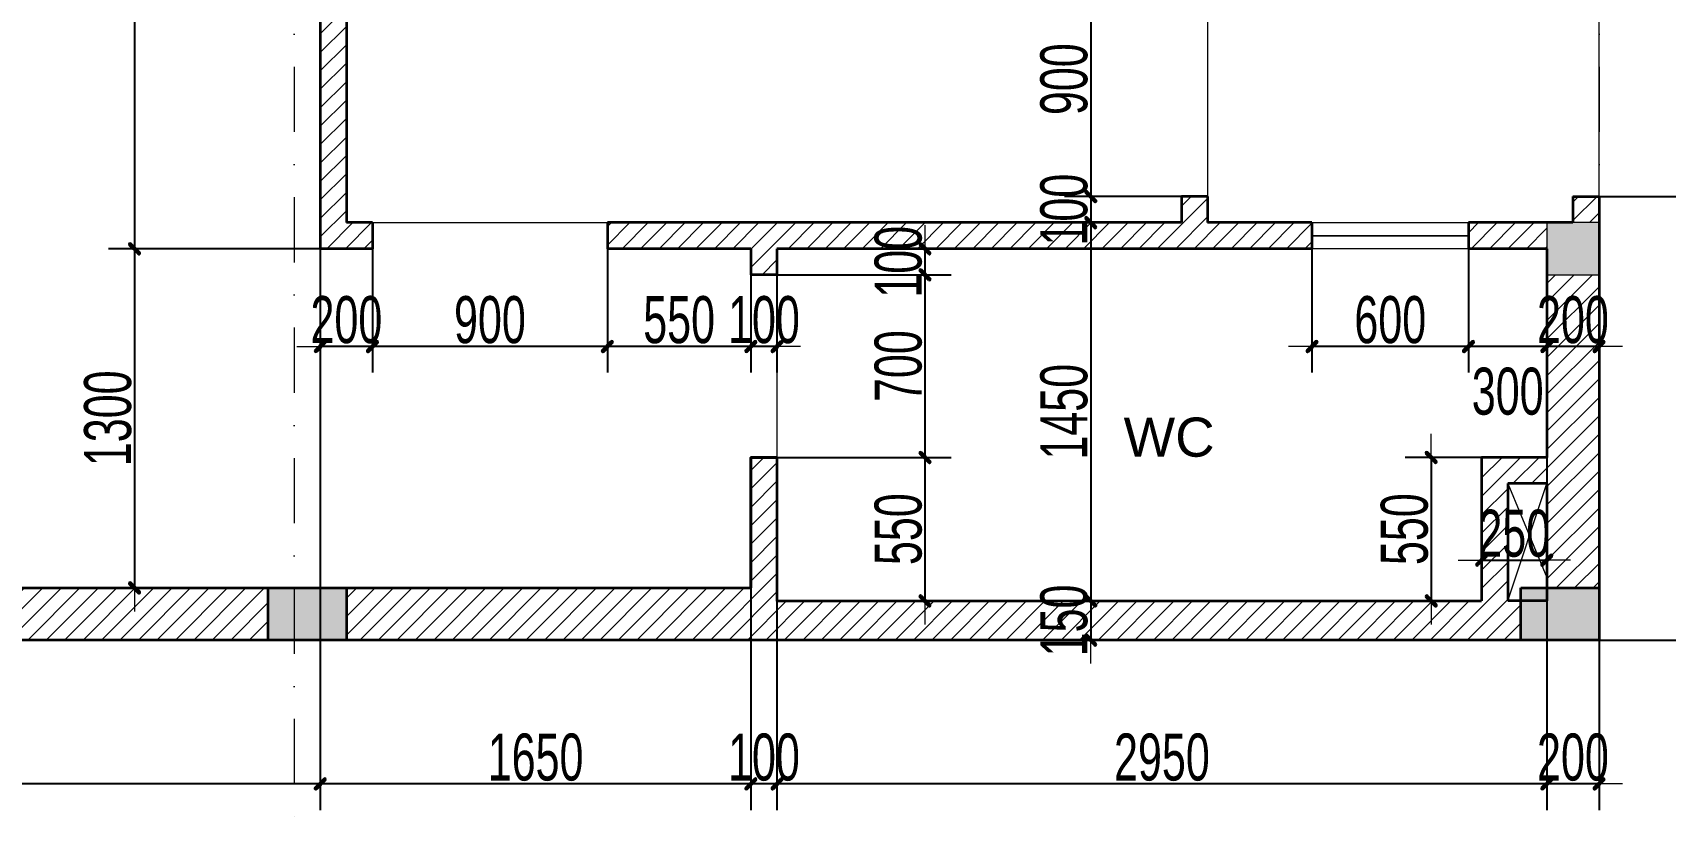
# Model space of a CAD drawing. Header units: inches. Extents: x 921646 to 2157952, y -92667 to 262089.
# Drawn here: x 1965476 to 1971732, y 117103 to 120169 of the extents above; entities that cross this region are included whole.
import ezdxf
from ezdxf.enums import TextEntityAlignment as Align

# ---------------------------------------------------------------- set-up
doc = ezdxf.new("R2010")
doc.units = ezdxf.units.IN
doc.header["$MEASUREMENT"] = 0
doc.linetypes.add('DASHDOT', pattern=[1, 0.5, -0.25, 0, -0.25])
doc.layers.get('0').update_dxf_attribs({"lineweight": 9})
doc.layers.get('DEFPOINTS').update_dxf_attribs({"lineweight": 9})
for name, color, linetype, lineweight in [('00 gach chiu lua', 30, 'Continuous', 13), ('01-WALL', 10, 'Continuous', 35), ('04-TRUC', 40, 'DASHDOT', 9), ('09-DIMOUT', 251, 'Continuous', 9), ('13-VATDUNG', 104, 'Continuous', 13)]:
    doc.layers.add(name, color=color, linetype=linetype, lineweight=lineweight)
doc.layers.add('02-TEXT', color=7, linetype='Continuous')
doc.styles.add('C', font='VHARIAL.TTF')
doc.styles.add('KICHTHUOC', font='VHELVCN.TTF', dxfattribs={"width": 0.8})
doc.dimstyles.new('Copy of 100', dxfattribs={"dimscale": 100, "dimtxt": 1.8, "dimasz": 0.003, "dimexe": 1, "dimexo": 0, "dimgap": 0.1, "dimtad": 1, "dimdec": 0, "dimdsep": 46, "dimtxsty": 'KICHTHUOC', "dimblk": '1A', "dimcen": 0.001, "dimdle": 1.5, "dimclrt": 3, "dimadec": 0, "dimazin": 0, "dimtfac": 1, "dimtdec": 0, "dimtix": 1, "dimtmove": 2, "dimatfit": 3, "dimldrblk": '1A', "dimfxl": 1, "dimtolj": 1, "dimtzin": 0, "dimarcsym": 0})

# ---------------------------------------------------------------- blocks, each defined once
blk = doc.blocks.new('DDDD')
at = {"layer": '09-DIMOUT'}
h = blk.add_hatch(color=256, dxfattribs=at)
h.dxf.hatch_style = 1
h.paths.add_polyline_path([(1648737.6, 63343.1), (1649037.6, 63343.1), (1649037.6, 63543.1), (1648737.6, 63543.1)])
at = {"layer": '01-WALL'}
blk.add_lwpolyline([(1648737.6, 63343.1), (1649037.6, 63343.1), (1649037.6, 63543.1), (1648737.6, 63543.1)], close=True, dxfattribs=at)
blk = doc.blocks.new('luoi')
at = {"layer": '04-TRUC', "ltscale": 500}
for p, q in [((1746621.8, 130292.8), (1746621.8, 123857)), ((1751621.8, 130292.8), (1751621.8, 124192.4)), ((1751621.8, 130292.8), (1751621.8, 124192.4)), ((1728830.4, 124594.3), (1752564.3, 124594.3))]:
    blk.add_line(p, q, dxfattribs=at)
at = {"layer": '09-DIMOUT', "xscale": -1, "rotation": 180}
for p in [(97784.2, 188137.4), (102584.2, 188137.4)]:
    blk.add_blockref('DDDD', p, dxfattribs=at)
blk = doc.blocks.new('tương t1')
at = {"layer": '09-DIMOUT'}
h = blk.add_hatch(dxfattribs=at)
h.set_pattern_fill('ANSI31', color=256, scale=400)
h.set_pattern_definition([(45, (-219856.57, -74351.743), (-35.355339, 35.355339), [])])
h.paths.add_polyline_path([(1733121.8, 124794.3), (1730221.8, 124794.3), (1730221.8, 124994.3), (1730121.8, 124994.3), (1730121.8, 124594.3), (1733121.8, 124594.3)])
h.paths.add_polyline_path([(1735121.8, 124794.3), (1733321.8, 124794.3), (1733321.8, 124594.3), (1735121.8, 124594.3)])
h.paths.add_polyline_path([(1735321.8, 125494.3), (1735121.8, 125494.3), (1735121.8, 124794.3), (1735321.8, 124794.3)])
h.paths.add_polyline_path([(1739321.8, 124794.3), (1735421.8, 124794.3), (1735421.8, 124594.3), (1739321.8, 124594.3)])
h.paths.add_polyline_path([(1742921.8, 124794.3), (1742921.8, 124894.3), (1742821.8, 124894.3), (1742821.8, 124794.3), (1742741.8, 124794.3), (1742741.8, 124894.3), (1742201.8, 124894.3), (1742201.8, 124794.3), (1742121.8, 124794.3), (1742121.8, 124894.3), (1742021.8, 124894.3), (1742021.8, 124794.3), (1739621.8, 124794.3), (1739621.8, 124594.3), (1742921.8, 124594.3)])
h.paths.add_polyline_path([(1746521.8, 124794.3), (1743221.8, 124794.3), (1743221.8, 124594.3), (1746521.8, 124594.3)])
h.paths.add_polyline_path([(1751321.8, 124744.3), (1751271.8, 124744.3), (1751271.8, 125194.3), (1751421.8, 125194.3), (1751421.8, 124794.3), (1751621.8, 124794.3), (1751621.8, 125607), (1751421.8, 125607), (1751421.8, 125294.3), (1751171.8, 125294.3), (1751171.8, 124744.3), (1748471.8, 124744.3), (1748471.8, 125294.3), (1748371.8, 125294.3), (1748371.8, 124794.3), (1746821.8, 124794.3), (1746821.8, 124594.3), (1751321.8, 124594.3)])
h.paths.add_polyline_path([(1751621.8, 125994.3), (1751421.8, 125994.3), (1751421.8, 125607), (1751621.8, 125607)])
h.paths.add_polyline_path([(1751421.8, 126194.3), (1751121.8, 126194.3), (1751121.8, 126094.3), (1751421.8, 126094.3)])
h.paths.add_polyline_path([(1751621.8, 126294.3), (1751521.8, 126294.3), (1751521.8, 126194.3), (1751621.8, 126194.3)])
h.paths.add_polyline_path([(1750521.8, 126194.3), (1750121.8, 126194.3), (1750121.8, 126294.3), (1750021.8, 126294.3), (1750021.8, 126194.3), (1747821.8, 126194.3), (1747821.8, 126094.3), (1748371.8, 126094.3), (1748371.8, 125994.3), (1748471.8, 125994.3), (1748471.8, 126094.3), (1750521.8, 126094.3)])
h.paths.add_polyline_path([(1746821.8, 129394.3), (1746721.8, 129394.3), (1746721.8, 126094.3), (1746921.8, 126094.3), (1746921.8, 126194.3), (1746821.8, 126194.3), (1746821.8, 126794.3), (1746821.8, 126894.3)])
h.paths.add_polyline_path([(1750121.8, 127494.3), (1750021.8, 127494.3), (1750021.8, 127194.3), (1750121.8, 127194.3)])
h.paths.add_polyline_path([(1750121.8, 129394.3), (1751321.8, 129394.3), (1751321.8, 129594.3), (1746821.8, 129594.3), (1746821.8, 129444.3), (1750021.8, 129444.3), (1750021.8, 128894.3), (1750121.8, 128894.3)])
h.paths.add_polyline_path([(1751621.8, 129394.3), (1751521.8, 129394.3), (1751521.8, 127194.3), (1751621.8, 127194.3)])
h.paths.add_polyline_path([(1746521.8, 129594.3), (1743221.8, 129594.3), (1743221.8, 129394.3), (1746521.8, 129394.3)])
h.paths.add_polyline_path([(1742921.8, 129594.3), (1739621.8, 129594.3), (1739621.8, 129394.3), (1742921.8, 129394.3)])
h.paths.add_polyline_path([(1739021.8, 129494.3), (1739321.8, 129494.3), (1739321.8, 129594.3), (1735421.8, 129594.3), (1735421.8, 129394.3), (1738921.8, 129394.3), (1738921.8, 129264.3), (1739521.8, 129264.3), (1739521.8, 129394.3), (1739321.8, 129394.3), (1739321.8, 129364.3), (1739021.8, 129364.3)])
h.paths.add_polyline_path([(1735121.8, 129594.3), (1733321.8, 129594.3), (1733321.8, 129394.3), (1735121.8, 129394.3)])
h.paths.add_polyline_path([(1735321.8, 129394.3), (1735121.8, 129394.3), (1735121.8, 128694.5), (1735321.8, 128694.3)])
h.paths.add_polyline_path([(1733121.8, 129594.3), (1730121.8, 129594.3), (1730121.8, 128213.9), (1730221.8, 128213.7), (1730221.8, 129394.3), (1733121.8, 129394.3)])
at = {"layer": '01-WALL'}
for p, q in [((1746821.8, 129444.3), (1746821.8, 126894.3)), ((1746721.8, 129394.3), (1746721.8, 126094.3)), ((1746821.8, 126894.3), (1746821.8, 126794.3)), ((1746821.8, 126894.3), (1746821.8, 126894.3)), ((1746821.8, 126794.3), (1746821.8, 126194.3)), ((1746821.8, 126794.3), (1746821.8, 126794.3)), ((1750021.8, 126294.3), (1750021.8, 126194.3)), ((1750121.8, 126294.3), (1750021.8, 126294.3)), ((1750121.8, 126294.3), (1750121.8, 126194.3)), ((1751521.8, 126294.3), (1751521.8, 126194.3)), ((1751521.8, 126294.3), (1751621.8, 126294.3)), ((1751621.8, 126294.3), (1751621.8, 124594.3)), ((1746921.8, 126194.3), (1746821.8, 126194.3)), ((1746921.8, 126194.3), (1746921.8, 126094.3)), ((1750021.8, 126194.3), (1747821.8, 126194.3)), ((1747821.8, 126194.3), (1747821.8, 126094.3)), ((1750521.8, 126194.3), (1750121.8, 126194.3)), ((1750521.8, 126194.3), (1750521.8, 126094.3)), ((1751521.8, 126194.3), (1751121.8, 126194.3)), ((1751121.8, 126194.3), (1751121.8, 126094.3)), ((1746921.8, 126094.3), (1746721.8, 126094.3)), ((1748371.8, 126094.3), (1747821.8, 126094.3)), ((1748371.8, 126094.3), (1748371.8, 125994.3)), ((1748471.8, 126094.3), (1748471.8, 125994.3)), ((1750521.8, 126094.3), (1748471.8, 126094.3)), ((1751421.8, 126094.3), (1751121.8, 126094.3)), ((1751421.8, 126094.3), (1751421.8, 125294.3)), ((1748471.8, 125994.3), (1748371.8, 125994.3)), ((1751421.8, 125294.3), (1751171.8, 125294.3)), ((1751171.8, 125294.3), (1751171.8, 124744.3)), ((1751421.8, 125194.3), (1751271.8, 125194.3)), ((1751271.8, 125194.3), (1751271.8, 124744.3)), ((1751421.8, 125194.3), (1751421.8, 124744.3)), ((1751421.8, 124744.3), (1751271.8, 124744.3)), ((1751621.8, 124594.3), (1730121.8, 124594.3))]:
    blk.add_line(p, q, dxfattribs=at)
blk.add_lwpolyline([(1742921.8, 124794.3), (1748371.8, 124794.3), (1748371.8, 125294.3), (1748471.8, 125294.3), (1748471.8, 124744.3), (1751171.8, 124744.3)], dxfattribs=at)
at = {"layer": '09-DIMOUT'}
for p, q in [((1751621.8, 126294.3), (1751621.8, 127194.3)), ((1751271.8, 125194.3), (1751421.8, 124834.2)), ((1751271.8, 124744.3), (1751421.8, 125194.3))]:
    blk.add_line(p, q, dxfattribs=at)
blk = doc.blocks.new('KTHUOC')
blk.add_hatch(color=256).paths.add_polyline_path([(-71, -42), (42, 71, -1), (71, 42), (-42, -71, -1)])
for p, q in [((-14, 14), (14, -14)), ((0, -200), (0, 200)), ((-300, 0), (300, 0))]:
    blk.add_line(p, q)
for points in [[(42, 71), (-71, -42)], [(-42, -71), (71, 42)]]:
    blk.add_lwpolyline(points)
for centre, start, end in [((57, 57), 315, 135), ((-57, -57), 135, 315)]:
    blk.add_arc(centre, 20, start, end)
blk = doc.blocks.new('1A')
at = {"layer": '00 gach chiu lua'}
blk.add_blockref('KTHUOC', (0, 0), dxfattribs=at)
blk = doc.blocks.new('*D218')
at = {"layer": '09-DIMOUT', "color": 0, "lineweight": -2, "transparency": 16777216}
for p, q in [((1971278.4, 119340.2), (1971278.4, 118865.3)), ((1971478.4, 119340.2), (1971478.4, 118865.3)), ((1971278.1, 118965.3), (1971277.8, 118965.3)), ((1971478.4, 118965.3), (1971278.4, 118965.3)), ((1971478.7, 118965.3), (1971479, 118965.3))]:
    blk.add_line(p, q, dxfattribs=at)
at = {"layer": 'DEFPOINTS', "color": 0, "transparency": 16777216}
for p in [(1971278.4, 119340.2), (1971478.4, 119340.2), (1971278.4, 118965.3)]:
    blk.add_point(p, dxfattribs=at)
at = {"layer": '09-DIMOUT', "color": 0, "lineweight": -2, "transparency": 16777216, "xscale": 0.3, "yscale": 0.3, "zscale": 0.3}
blk.add_blockref('1A', (1971278.4, 118965.3), dxfattribs=at)
at = {"layer": '09-DIMOUT', "color": 0, "lineweight": -2, "transparency": 16777216, "xscale": 0.3, "yscale": 0.3, "zscale": 0.3, "rotation": 180}
blk.add_blockref('1A', (1971478.4, 118965.3), dxfattribs=at)
at = {"layer": '09-DIMOUT', "color": 3, "transparency": 16777216, "insert": (1971378.4, 119067.2), "char_height": 180, "attachment_point": 5, "style": 'KICHTHUOC'}
blk.add_mtext('\\A1;200', dxfattribs=at)
blk = doc.blocks.new('*D219')
at = {"layer": '09-DIMOUT', "color": 0, "lineweight": -2, "transparency": 16777216}
for p, q in [((1970978.4, 119340.2), (1970978.4, 118865.3)), ((1971278.4, 119340.2), (1971278.4, 118865.3)), ((1971278.1, 118965.3), (1970978.7, 118965.3))]:
    blk.add_line(p, q, dxfattribs=at)
at = {"layer": 'DEFPOINTS', "color": 0, "transparency": 16777216}
for p in [(1970978.4, 119340.2), (1971278.4, 119340.2), (1970978.4, 118965.3)]:
    blk.add_point(p, dxfattribs=at)
at = {"layer": '09-DIMOUT', "color": 0, "lineweight": -2, "transparency": 16777216, "xscale": 0.3, "yscale": 0.3, "zscale": 0.3, "rotation": 180}
blk.add_blockref('1A', (1970978.4, 118965.3), dxfattribs=at)
at = {"layer": '09-DIMOUT', "color": 0, "lineweight": -2, "transparency": 16777216, "xscale": 0.3, "yscale": 0.3, "zscale": 0.3}
blk.add_blockref('1A', (1971278.4, 118965.3), dxfattribs=at)
at = {"layer": '09-DIMOUT', "color": 3, "transparency": 16777216, "insert": (1971128.4, 118793), "char_height": 180, "attachment_point": 5, "style": 'KICHTHUOC'}
blk.add_mtext('\\A1;300', dxfattribs=at)
blk = doc.blocks.new('*D220')
at = {"layer": '09-DIMOUT', "color": 0, "lineweight": -2, "transparency": 16777216}
for p, q in [((1970378.4, 119340.2), (1970378.4, 118865.3)), ((1970978.4, 119340.2), (1970978.4, 118865.3)), ((1970978.1, 118965.3), (1970378.7, 118965.3))]:
    blk.add_line(p, q, dxfattribs=at)
at = {"layer": 'DEFPOINTS', "color": 0, "transparency": 16777216}
for p in [(1970378.4, 119340.2), (1970978.4, 119340.2), (1970378.4, 118965.3)]:
    blk.add_point(p, dxfattribs=at)
at = {"layer": '09-DIMOUT', "color": 0, "lineweight": -2, "transparency": 16777216, "xscale": 0.3, "yscale": 0.3, "zscale": 0.3, "rotation": 180}
blk.add_blockref('1A', (1970378.4, 118965.3), dxfattribs=at)
at = {"layer": '09-DIMOUT', "color": 0, "lineweight": -2, "transparency": 16777216, "xscale": 0.3, "yscale": 0.3, "zscale": 0.3}
blk.add_blockref('1A', (1970978.4, 118965.3), dxfattribs=at)
at = {"layer": '09-DIMOUT', "color": 3, "transparency": 16777216, "insert": (1970678.4, 119067.2), "char_height": 180, "attachment_point": 5, "style": 'KICHTHUOC'}
blk.add_mtext('\\A1;600', dxfattribs=at)
blk = doc.blocks.new('*D221')
at = {"layer": '09-DIMOUT', "color": 0, "lineweight": -2, "transparency": 16777216}
for p, q in [((1968228.4, 119240.2), (1968228.4, 118865.3)), ((1968328.4, 119240.2), (1968328.4, 118865.3)), ((1968228.1, 118965.3), (1968227.8, 118965.3)), ((1968328.4, 118965.3), (1968228.4, 118965.3)), ((1968328.7, 118965.3), (1968329, 118965.3))]:
    blk.add_line(p, q, dxfattribs=at)
at = {"layer": 'DEFPOINTS', "color": 0, "transparency": 16777216}
for p in [(1968228.4, 119240.2), (1968328.4, 119240.2), (1968228.4, 118965.3)]:
    blk.add_point(p, dxfattribs=at)
at = {"layer": '09-DIMOUT', "color": 0, "lineweight": -2, "transparency": 16777216, "xscale": 0.3, "yscale": 0.3, "zscale": 0.3}
blk.add_blockref('1A', (1968228.4, 118965.3), dxfattribs=at)
at = {"layer": '09-DIMOUT', "color": 0, "lineweight": -2, "transparency": 16777216, "xscale": 0.3, "yscale": 0.3, "zscale": 0.3, "rotation": 180}
blk.add_blockref('1A', (1968328.4, 118965.3), dxfattribs=at)
at = {"layer": '09-DIMOUT', "color": 3, "transparency": 16777216, "insert": (1968278.4, 119067.2), "char_height": 180, "attachment_point": 5, "style": 'KICHTHUOC'}
blk.add_mtext('\\A1;100', dxfattribs=at)
blk = doc.blocks.new('*D222')
at = {"layer": '09-DIMOUT', "color": 0, "lineweight": -2, "transparency": 16777216}
for p, q in [((1967678.4, 119340.2), (1967678.4, 118865.3)), ((1968228.4, 119240.2), (1968228.4, 118865.3)), ((1968228.1, 118965.3), (1967678.7, 118965.3))]:
    blk.add_line(p, q, dxfattribs=at)
at = {"layer": 'DEFPOINTS', "color": 0, "transparency": 16777216}
for p in [(1967678.4, 119340.2), (1968228.4, 119240.2), (1967678.4, 118965.3)]:
    blk.add_point(p, dxfattribs=at)
at = {"layer": '09-DIMOUT', "color": 0, "lineweight": -2, "transparency": 16777216, "xscale": 0.3, "yscale": 0.3, "zscale": 0.3, "rotation": 180}
blk.add_blockref('1A', (1967678.4, 118965.3), dxfattribs=at)
at = {"layer": '09-DIMOUT', "color": 0, "lineweight": -2, "transparency": 16777216, "xscale": 0.3, "yscale": 0.3, "zscale": 0.3}
blk.add_blockref('1A', (1968228.4, 118965.3), dxfattribs=at)
at = {"layer": '09-DIMOUT', "color": 3, "transparency": 16777216, "insert": (1967953.4, 119067.2), "char_height": 180, "attachment_point": 5, "style": 'KICHTHUOC'}
blk.add_mtext('\\A1;550', dxfattribs=at)
blk = doc.blocks.new('*D223')
at = {"layer": '09-DIMOUT', "color": 0, "lineweight": -2, "transparency": 16777216}
for p, q in [((1966778.4, 119340.2), (1966778.4, 118865.3)), ((1967678.4, 119340.2), (1967678.4, 118865.3)), ((1967678.1, 118965.3), (1966778.7, 118965.3))]:
    blk.add_line(p, q, dxfattribs=at)
at = {"layer": 'DEFPOINTS', "color": 0, "transparency": 16777216}
for p in [(1966778.4, 119340.2), (1967678.4, 119340.2), (1966778.4, 118965.3)]:
    blk.add_point(p, dxfattribs=at)
at = {"layer": '09-DIMOUT', "color": 0, "lineweight": -2, "transparency": 16777216, "xscale": 0.3, "yscale": 0.3, "zscale": 0.3, "rotation": 180}
blk.add_blockref('1A', (1966778.4, 118965.3), dxfattribs=at)
at = {"layer": '09-DIMOUT', "color": 0, "lineweight": -2, "transparency": 16777216, "xscale": 0.3, "yscale": 0.3, "zscale": 0.3}
blk.add_blockref('1A', (1967678.4, 118965.3), dxfattribs=at)
at = {"layer": '09-DIMOUT', "color": 3, "transparency": 16777216, "insert": (1967228.4, 119067.2), "char_height": 180, "attachment_point": 5, "style": 'KICHTHUOC'}
blk.add_mtext('\\A1;900', dxfattribs=at)
blk = doc.blocks.new('*D224')
at = {"layer": '09-DIMOUT', "color": 0, "lineweight": -2, "transparency": 16777216}
for p, q in [((1966578.4, 119340.2), (1966578.4, 118865.3)), ((1966778.4, 119340.2), (1966778.4, 118865.3)), ((1966578.1, 118965.3), (1966577.8, 118965.3)), ((1966778.4, 118965.3), (1966578.4, 118965.3)), ((1966778.7, 118965.3), (1966779, 118965.3))]:
    blk.add_line(p, q, dxfattribs=at)
at = {"layer": 'DEFPOINTS', "color": 0, "transparency": 16777216}
for p in [(1966578.4, 119340.2), (1966778.4, 119340.2), (1966578.4, 118965.3)]:
    blk.add_point(p, dxfattribs=at)
at = {"layer": '09-DIMOUT', "color": 0, "lineweight": -2, "transparency": 16777216, "xscale": 0.3, "yscale": 0.3, "zscale": 0.3}
blk.add_blockref('1A', (1966578.4, 118965.3), dxfattribs=at)
at = {"layer": '09-DIMOUT', "color": 0, "lineweight": -2, "transparency": 16777216, "xscale": 0.3, "yscale": 0.3, "zscale": 0.3, "rotation": 180}
blk.add_blockref('1A', (1966778.4, 118965.3), dxfattribs=at)
at = {"layer": '09-DIMOUT', "color": 3, "transparency": 16777216, "insert": (1966678.4, 119067.2), "char_height": 180, "attachment_point": 5, "style": 'KICHTHUOC'}
blk.add_mtext('\\A1;200', dxfattribs=at)
blk = doc.blocks.new('*D228')
at = {"layer": '09-DIMOUT', "color": 0, "lineweight": -2, "transparency": 16777216}
for p, q in [((1969878.4, 120440.2), (1969430.6, 120440.2)), ((1969530.6, 120439.9), (1969530.6, 119540.5)), ((1969878.4, 119540.2), (1969430.6, 119540.2))]:
    blk.add_line(p, q, dxfattribs=at)
at = {"layer": 'DEFPOINTS', "color": 0, "transparency": 16777216}
for p in [(1969878.4, 120440.2), (1969530.6, 119540.2), (1969878.4, 119540.2)]:
    blk.add_point(p, dxfattribs=at)
at = {"layer": '09-DIMOUT', "color": 0, "lineweight": -2, "transparency": 16777216, "xscale": 0.3, "yscale": 0.3, "zscale": 0.3}
for p, rotation in [((1969530.6, 120440.2), 90), ((1969530.6, 119540.2), 270)]:
    blk.add_blockref('1A', p, dxfattribs=dict(at, rotation=rotation))
at = {"layer": '09-DIMOUT', "color": 3, "transparency": 16777216, "insert": (1969428.6, 119990.2), "char_height": 180, "attachment_point": 5, "rotation": 90, "style": 'KICHTHUOC'}
blk.add_mtext('\\A1;900', dxfattribs=at)
blk = doc.blocks.new('*D229')
at = {"layer": '09-DIMOUT', "color": 0, "lineweight": -2, "transparency": 16777216}
for p, q in [((1969878.4, 119540.2), (1969430.6, 119540.2)), ((1969530.6, 119540.5), (1969530.6, 119540.8)), ((1969530.6, 119540.2), (1969530.6, 119440.2)), ((1969878.4, 119440.2), (1969430.6, 119440.2)), ((1969530.6, 119439.9), (1969530.6, 119439.6))]:
    blk.add_line(p, q, dxfattribs=at)
at = {"layer": 'DEFPOINTS', "color": 0, "transparency": 16777216}
for p in [(1969878.4, 119540.2), (1969530.6, 119440.2), (1969878.4, 119440.2)]:
    blk.add_point(p, dxfattribs=at)
at = {"layer": '09-DIMOUT', "color": 0, "lineweight": -2, "transparency": 16777216, "xscale": 0.3, "yscale": 0.3, "zscale": 0.3}
for p, rotation in [((1969530.6, 119540.2), 270), ((1969530.6, 119440.2), 90)]:
    blk.add_blockref('1A', p, dxfattribs=dict(at, rotation=rotation))
at = {"layer": '09-DIMOUT', "color": 3, "transparency": 16777216, "insert": (1969428.6, 119490.2), "char_height": 180, "attachment_point": 5, "rotation": 90, "style": 'KICHTHUOC'}
blk.add_mtext('\\A1;100', dxfattribs=at)
blk = doc.blocks.new('*D230')
at = {"layer": '09-DIMOUT', "color": 0, "lineweight": -2, "transparency": 16777216}
for p, q in [((1969878.4, 119440.2), (1969430.6, 119440.2)), ((1969530.6, 119439.9), (1969530.6, 117990.5)), ((1969878.4, 117990.2), (1969430.6, 117990.2))]:
    blk.add_line(p, q, dxfattribs=at)
at = {"layer": 'DEFPOINTS', "color": 0, "transparency": 16777216}
for p in [(1969878.4, 119440.2), (1969530.6, 117990.2), (1969878.4, 117990.2)]:
    blk.add_point(p, dxfattribs=at)
at = {"layer": '09-DIMOUT', "color": 0, "lineweight": -2, "transparency": 16777216, "xscale": 0.3, "yscale": 0.3, "zscale": 0.3}
for p, rotation in [((1969530.6, 119440.2), 90), ((1969530.6, 117990.2), 270)]:
    blk.add_blockref('1A', p, dxfattribs=dict(at, rotation=rotation))
at = {"layer": '09-DIMOUT', "color": 3, "transparency": 16777216, "insert": (1969428.6, 118715.2), "char_height": 180, "attachment_point": 5, "rotation": 90, "style": 'KICHTHUOC'}
blk.add_mtext('\\A1;1450', dxfattribs=at)
blk = doc.blocks.new('*D231')
at = {"layer": '09-DIMOUT', "color": 0, "lineweight": -2, "transparency": 16777216}
for p, q in [((1969878.4, 117990.2), (1969430.6, 117990.2)), ((1969530.6, 117990.5), (1969530.6, 117990.8)), ((1969530.6, 117990.2), (1969530.6, 117840.2)), ((1969878.4, 117840.2), (1969430.6, 117840.2)), ((1969530.6, 117839.9), (1969530.6, 117839.6))]:
    blk.add_line(p, q, dxfattribs=at)
at = {"layer": 'DEFPOINTS', "color": 0, "transparency": 16777216}
for p in [(1969878.4, 117990.2), (1969530.6, 117840.2), (1969878.4, 117840.2)]:
    blk.add_point(p, dxfattribs=at)
at = {"layer": '09-DIMOUT', "color": 0, "lineweight": -2, "transparency": 16777216, "xscale": 0.3, "yscale": 0.3, "zscale": 0.3}
for p, rotation in [((1969530.6, 117990.2), 270), ((1969530.6, 117840.2), 90)]:
    blk.add_blockref('1A', p, dxfattribs=dict(at, rotation=rotation))
at = {"layer": '09-DIMOUT', "color": 3, "transparency": 16777216, "insert": (1969428.6, 117915.2), "char_height": 180, "attachment_point": 5, "rotation": 90, "style": 'KICHTHUOC'}
blk.add_mtext('\\A1;150', dxfattribs=at)
blk = doc.blocks.new('*D232')
at = {"layer": '09-DIMOUT', "color": 0, "lineweight": -2, "transparency": 16777216}
for p, q in [((1971028.4, 118540.2), (1970735.2, 118540.2)), ((1970835.2, 118539.9), (1970835.2, 117990.5)), ((1971028.4, 117990.2), (1970735.2, 117990.2))]:
    blk.add_line(p, q, dxfattribs=at)
at = {"layer": 'DEFPOINTS', "color": 0, "transparency": 16777216}
for p in [(1971028.4, 118540.2), (1970835.2, 117990.2), (1971028.4, 117990.2)]:
    blk.add_point(p, dxfattribs=at)
at = {"layer": '09-DIMOUT', "color": 0, "lineweight": -2, "transparency": 16777216, "xscale": 0.3, "yscale": 0.3, "zscale": 0.3}
for p, rotation in [((1970835.2, 118540.2), 90), ((1970835.2, 117990.2), 270)]:
    blk.add_blockref('1A', p, dxfattribs=dict(at, rotation=rotation))
at = {"layer": '09-DIMOUT', "color": 3, "transparency": 16777216, "insert": (1970733.3, 118265.2), "char_height": 180, "attachment_point": 5, "rotation": 90, "style": 'KICHTHUOC'}
blk.add_mtext('\\A1;550', dxfattribs=at)
blk = doc.blocks.new('*D233')
at = {"layer": '09-DIMOUT', "color": 0, "lineweight": -2, "transparency": 16777216}
for p, q in [((1971028.4, 118540.2), (1971028.4, 118046.6)), ((1971278.4, 118540.2), (1971278.4, 118046.6)), ((1971028.1, 118146.6), (1971027.8, 118146.6)), ((1971028.4, 118146.6), (1971278.4, 118146.6)), ((1971278.7, 118146.6), (1971279, 118146.6))]:
    blk.add_line(p, q, dxfattribs=at)
at = {"layer": 'DEFPOINTS', "color": 0, "transparency": 16777216}
for p in [(1971028.4, 118540.2), (1971278.4, 118540.2), (1971278.4, 118146.6)]:
    blk.add_point(p, dxfattribs=at)
at = {"layer": '09-DIMOUT', "color": 0, "lineweight": -2, "transparency": 16777216, "xscale": 0.3, "yscale": 0.3, "zscale": 0.3}
blk.add_blockref('1A', (1971028.4, 118146.6), dxfattribs=at)
at = {"layer": '09-DIMOUT', "color": 0, "lineweight": -2, "transparency": 16777216, "xscale": 0.3, "yscale": 0.3, "zscale": 0.3, "rotation": 180}
blk.add_blockref('1A', (1971278.4, 118146.6), dxfattribs=at)
at = {"layer": '09-DIMOUT', "color": 3, "transparency": 16777216, "insert": (1971153.4, 118248.5), "char_height": 180, "attachment_point": 5, "style": 'KICHTHUOC'}
blk.add_mtext('\\A1;250', dxfattribs=at)
blk = doc.blocks.new('*D239')
at = {"layer": '09-DIMOUT', "color": 0, "lineweight": -2, "transparency": 16777216}
for p, q in [((1966528.4, 122640.2), (1965766.5, 122640.2)), ((1965866.5, 122639.9), (1965866.5, 119340.5)), ((1966578.4, 119340.2), (1965766.5, 119340.2))]:
    blk.add_line(p, q, dxfattribs=at)
at = {"layer": 'DEFPOINTS', "color": 0, "transparency": 16777216}
for p in [(1966528.4, 122640.2), (1965866.5, 119340.2), (1966578.4, 119340.2)]:
    blk.add_point(p, dxfattribs=at)
at = {"layer": '09-DIMOUT', "color": 0, "lineweight": -2, "transparency": 16777216, "xscale": 0.3, "yscale": 0.3, "zscale": 0.3}
for p, rotation in [((1965866.5, 122640.2), 90), ((1965866.5, 119340.2), 270)]:
    blk.add_blockref('1A', p, dxfattribs=dict(at, rotation=rotation))
at = {"layer": '09-DIMOUT', "color": 3, "transparency": 16777216, "insert": (1965764.6, 120990.2), "char_height": 180, "attachment_point": 5, "rotation": 90, "style": 'KICHTHUOC'}
blk.add_mtext('\\A1;3300', dxfattribs=at)
blk = doc.blocks.new('*D240')
at = {"layer": '09-DIMOUT', "color": 0, "lineweight": -2, "transparency": 16777216}
for p, q in [((1966578.4, 119340.2), (1965766.5, 119340.2)), ((1965866.5, 119339.9), (1965866.5, 118040.5)), ((1966678.4, 118040.2), (1965766.5, 118040.2))]:
    blk.add_line(p, q, dxfattribs=at)
at = {"layer": 'DEFPOINTS', "color": 0, "transparency": 16777216}
for p in [(1966578.4, 119340.2), (1965866.5, 118040.2), (1966678.4, 118040.2)]:
    blk.add_point(p, dxfattribs=at)
at = {"layer": '09-DIMOUT', "color": 0, "lineweight": -2, "transparency": 16777216, "xscale": 0.3, "yscale": 0.3, "zscale": 0.3}
for p, rotation in [((1965866.5, 119340.2), 90), ((1965866.5, 118040.2), 270)]:
    blk.add_blockref('1A', p, dxfattribs=dict(at, rotation=rotation))
at = {"layer": '09-DIMOUT', "color": 3, "transparency": 16777216, "insert": (1965764.6, 118690.2), "char_height": 180, "attachment_point": 5, "rotation": 90, "style": 'KICHTHUOC'}
blk.add_mtext('\\A1;1300', dxfattribs=at)
blk = doc.blocks.new('*D241')
at = {"layer": '09-DIMOUT', "color": 0, "lineweight": -2, "transparency": 16777216}
for p, q in [((1968328.4, 119340.2), (1968995.5, 119340.2)), ((1968895.5, 119340.5), (1968895.5, 119340.8)), ((1968895.5, 119340.2), (1968895.5, 119240.2)), ((1968328.4, 119240.2), (1968995.5, 119240.2)), ((1968895.5, 119239.9), (1968895.5, 119239.6))]:
    blk.add_line(p, q, dxfattribs=at)
at = {"layer": 'DEFPOINTS', "color": 0, "transparency": 16777216}
for p in [(1968328.4, 119340.2), (1968328.4, 119240.2), (1968895.5, 119240.2)]:
    blk.add_point(p, dxfattribs=at)
at = {"layer": '09-DIMOUT', "color": 0, "lineweight": -2, "transparency": 16777216, "xscale": 0.3, "yscale": 0.3, "zscale": 0.3}
for p, rotation in [((1968895.5, 119340.2), 270), ((1968895.5, 119240.2), 90)]:
    blk.add_blockref('1A', p, dxfattribs=dict(at, rotation=rotation))
at = {"layer": '09-DIMOUT', "color": 3, "transparency": 16777216, "insert": (1968793.6, 119290.2), "char_height": 180, "attachment_point": 5, "rotation": 90, "style": 'KICHTHUOC'}
blk.add_mtext('\\A1;100', dxfattribs=at)
blk = doc.blocks.new('*D242')
at = {"layer": '09-DIMOUT', "color": 0, "lineweight": -2, "transparency": 16777216}
for p, q in [((1968328.4, 119240.2), (1968995.5, 119240.2)), ((1968895.5, 119239.9), (1968895.5, 118540.5)), ((1968314.1, 118540.2), (1968995.5, 118540.2))]:
    blk.add_line(p, q, dxfattribs=at)
at = {"layer": 'DEFPOINTS', "color": 0, "transparency": 16777216}
for p in [(1968328.4, 119240.2), (1968314.1, 118540.2), (1968895.5, 118540.2)]:
    blk.add_point(p, dxfattribs=at)
at = {"layer": '09-DIMOUT', "color": 0, "lineweight": -2, "transparency": 16777216, "xscale": 0.3, "yscale": 0.3, "zscale": 0.3}
for p, rotation in [((1968895.5, 119240.2), 90), ((1968895.5, 118540.2), 270)]:
    blk.add_blockref('1A', p, dxfattribs=dict(at, rotation=rotation))
at = {"layer": '09-DIMOUT', "color": 3, "transparency": 16777216, "insert": (1968793.6, 118890.2), "char_height": 180, "attachment_point": 5, "rotation": 90, "style": 'KICHTHUOC'}
blk.add_mtext('\\A1;700', dxfattribs=at)
blk = doc.blocks.new('*D243')
at = {"layer": '09-DIMOUT', "color": 0, "lineweight": -2, "transparency": 16777216}
for p, q in [((1968314.1, 118540.2), (1968995.5, 118540.2)), ((1968895.5, 118539.9), (1968895.5, 117990.5)), ((1968328.4, 117990.2), (1968995.5, 117990.2))]:
    blk.add_line(p, q, dxfattribs=at)
at = {"layer": 'DEFPOINTS', "color": 0, "transparency": 16777216}
for p in [(1968314.1, 118540.2), (1968328.4, 117990.2), (1968895.5, 117990.2)]:
    blk.add_point(p, dxfattribs=at)
at = {"layer": '09-DIMOUT', "color": 0, "lineweight": -2, "transparency": 16777216, "xscale": 0.3, "yscale": 0.3, "zscale": 0.3}
for p, rotation in [((1968895.5, 118540.2), 90), ((1968895.5, 117990.2), 270)]:
    blk.add_blockref('1A', p, dxfattribs=dict(at, rotation=rotation))
at = {"layer": '09-DIMOUT', "color": 3, "transparency": 16777216, "insert": (1968793.6, 118265.2), "char_height": 180, "attachment_point": 5, "rotation": 90, "style": 'KICHTHUOC'}
blk.add_mtext('\\A1;550', dxfattribs=at)
blk = doc.blocks.new('*D244')
at = {"layer": '09-DIMOUT', "color": 0, "lineweight": -2, "transparency": 16777216}
for p, q in [((1971278.4, 118040.2), (1971278.4, 117188.5)), ((1971478.4, 117840.2), (1971478.4, 117188.5)), ((1971278.1, 117288.5), (1971277.8, 117288.5)), ((1971478.4, 117288.5), (1971278.4, 117288.5)), ((1971478.7, 117288.5), (1971479, 117288.5))]:
    blk.add_line(p, q, dxfattribs=at)
at = {"layer": 'DEFPOINTS', "color": 0, "transparency": 16777216}
for p in [(1971278.4, 118040.2), (1971478.4, 117840.2), (1971278.4, 117288.5)]:
    blk.add_point(p, dxfattribs=at)
at = {"layer": '09-DIMOUT', "color": 0, "lineweight": -2, "transparency": 16777216, "xscale": 0.3, "yscale": 0.3, "zscale": 0.3}
blk.add_blockref('1A', (1971278.4, 117288.5), dxfattribs=at)
at = {"layer": '09-DIMOUT', "color": 0, "lineweight": -2, "transparency": 16777216, "xscale": 0.3, "yscale": 0.3, "zscale": 0.3, "rotation": 180}
blk.add_blockref('1A', (1971478.4, 117288.5), dxfattribs=at)
at = {"layer": '09-DIMOUT', "color": 3, "transparency": 16777216, "insert": (1971378.4, 117390.4), "char_height": 180, "attachment_point": 5, "style": 'KICHTHUOC'}
blk.add_mtext('\\A1;200', dxfattribs=at)
blk = doc.blocks.new('*D245')
at = {"layer": '09-DIMOUT', "color": 0, "lineweight": -2, "transparency": 16777216}
for p, q in [((1968328.4, 118040.2), (1968328.4, 117188.5)), ((1971278.4, 118040.2), (1971278.4, 117188.5)), ((1971278.1, 117288.5), (1968328.7, 117288.5))]:
    blk.add_line(p, q, dxfattribs=at)
at = {"layer": 'DEFPOINTS', "color": 0, "transparency": 16777216}
for p in [(1968328.4, 118040.2), (1971278.4, 118040.2), (1968328.4, 117288.5)]:
    blk.add_point(p, dxfattribs=at)
at = {"layer": '09-DIMOUT', "color": 0, "lineweight": -2, "transparency": 16777216, "xscale": 0.3, "yscale": 0.3, "zscale": 0.3, "rotation": 180}
blk.add_blockref('1A', (1968328.4, 117288.5), dxfattribs=at)
at = {"layer": '09-DIMOUT', "color": 0, "lineweight": -2, "transparency": 16777216, "xscale": 0.3, "yscale": 0.3, "zscale": 0.3}
blk.add_blockref('1A', (1971278.4, 117288.5), dxfattribs=at)
at = {"layer": '09-DIMOUT', "color": 3, "transparency": 16777216, "insert": (1969803.4, 117390.4), "char_height": 180, "attachment_point": 5, "style": 'KICHTHUOC'}
blk.add_mtext('\\A1;2950', dxfattribs=at)
blk = doc.blocks.new('*D246')
at = {"layer": '09-DIMOUT', "color": 0, "lineweight": -2, "transparency": 16777216}
for p, q in [((1968228.4, 118040.2), (1968228.4, 117188.5)), ((1968328.4, 118040.2), (1968328.4, 117188.5)), ((1968228.1, 117288.5), (1968227.8, 117288.5)), ((1968328.4, 117288.5), (1968228.4, 117288.5)), ((1968328.7, 117288.5), (1968329, 117288.5))]:
    blk.add_line(p, q, dxfattribs=at)
at = {"layer": 'DEFPOINTS', "color": 0, "transparency": 16777216}
for p in [(1968228.4, 118040.2), (1968328.4, 118040.2), (1968228.4, 117288.5)]:
    blk.add_point(p, dxfattribs=at)
at = {"layer": '09-DIMOUT', "color": 0, "lineweight": -2, "transparency": 16777216, "xscale": 0.3, "yscale": 0.3, "zscale": 0.3}
blk.add_blockref('1A', (1968228.4, 117288.5), dxfattribs=at)
at = {"layer": '09-DIMOUT', "color": 0, "lineweight": -2, "transparency": 16777216, "xscale": 0.3, "yscale": 0.3, "zscale": 0.3, "rotation": 180}
blk.add_blockref('1A', (1968328.4, 117288.5), dxfattribs=at)
at = {"layer": '09-DIMOUT', "color": 3, "transparency": 16777216, "insert": (1968278.4, 117390.4), "char_height": 180, "attachment_point": 5, "style": 'KICHTHUOC'}
blk.add_mtext('\\A1;100', dxfattribs=at)
blk = doc.blocks.new('*D247')
at = {"layer": '09-DIMOUT', "color": 0, "lineweight": -2, "transparency": 16777216}
for p, q in [((1966578.4, 119340.2), (1966578.4, 117188.5)), ((1968228.4, 118040.2), (1968228.4, 117188.5)), ((1968228.1, 117288.5), (1966578.7, 117288.5))]:
    blk.add_line(p, q, dxfattribs=at)
at = {"layer": 'DEFPOINTS', "color": 0, "transparency": 16777216}
for p in [(1966578.4, 119340.2), (1968228.4, 118040.2), (1966578.4, 117288.5)]:
    blk.add_point(p, dxfattribs=at)
at = {"layer": '09-DIMOUT', "color": 0, "lineweight": -2, "transparency": 16777216, "xscale": 0.3, "yscale": 0.3, "zscale": 0.3, "rotation": 180}
blk.add_blockref('1A', (1966578.4, 117288.5), dxfattribs=at)
at = {"layer": '09-DIMOUT', "color": 0, "lineweight": -2, "transparency": 16777216, "xscale": 0.3, "yscale": 0.3, "zscale": 0.3}
blk.add_blockref('1A', (1968228.4, 117288.5), dxfattribs=at)
at = {"layer": '09-DIMOUT', "color": 3, "transparency": 16777216, "insert": (1967403.4, 117390.4), "char_height": 180, "attachment_point": 5, "style": 'KICHTHUOC'}
blk.add_mtext('\\A1;1650', dxfattribs=at)
blk = doc.blocks.new('*D248')
at = {"layer": '09-DIMOUT', "color": 0, "lineweight": -2, "transparency": 16777216}
for p, q in [((1966578.4, 119340.2), (1966578.4, 117188.5)), ((1962778.4, 117940.2), (1962778.4, 117188.5)), ((1966578.1, 117288.5), (1962778.7, 117288.5))]:
    blk.add_line(p, q, dxfattribs=at)
at = {"layer": 'DEFPOINTS', "color": 0, "transparency": 16777216}
for p in [(1966578.4, 119340.2), (1962778.4, 117940.2), (1962778.4, 117288.5)]:
    blk.add_point(p, dxfattribs=at)
at = {"layer": '09-DIMOUT', "color": 0, "lineweight": -2, "transparency": 16777216, "xscale": 0.3, "yscale": 0.3, "zscale": 0.3, "rotation": 180}
blk.add_blockref('1A', (1962778.4, 117288.5), dxfattribs=at)
at = {"layer": '09-DIMOUT', "color": 0, "lineweight": -2, "transparency": 16777216, "xscale": 0.3, "yscale": 0.3, "zscale": 0.3}
blk.add_blockref('1A', (1966578.4, 117288.5), dxfattribs=at)
at = {"layer": '09-DIMOUT', "color": 3, "transparency": 16777216, "insert": (1964678.4, 117390.4), "char_height": 180, "attachment_point": 5, "style": 'KICHTHUOC'}
blk.add_mtext('\\A1;3800', dxfattribs=at)
blk = doc.blocks.new('*D490')
at = {"layer": '09-DIMOUT', "color": 0, "lineweight": -2, "transparency": 16777216}
for p, q in [((1971478.4, 120440.2), (1972621.3, 120440.2)), ((1972521.3, 120439.9), (1972521.3, 119540.5)), ((1971478.4, 119540.2), (1972621.3, 119540.2))]:
    blk.add_line(p, q, dxfattribs=at)
at = {"layer": 'DEFPOINTS', "color": 0, "transparency": 16777216}
for p in [(1971478.4, 120440.2), (1971478.4, 119540.2), (1972521.3, 119540.2)]:
    blk.add_point(p, dxfattribs=at)
at = {"layer": '09-DIMOUT', "color": 0, "lineweight": -2, "transparency": 16777216, "xscale": 0.3, "yscale": 0.3, "zscale": 0.3}
for p, rotation in [((1972521.3, 120440.2), 90), ((1972521.3, 119540.2), 270)]:
    blk.add_blockref('1A', p, dxfattribs=dict(at, rotation=rotation))
at = {"layer": '09-DIMOUT', "color": 3, "transparency": 16777216, "insert": (1972419.4, 119990.2), "char_height": 180, "attachment_point": 5, "rotation": 90, "style": 'KICHTHUOC'}
blk.add_mtext('\\A1;900', dxfattribs=at)
blk = doc.blocks.new('*D491')
at = {"layer": '09-DIMOUT', "color": 0, "lineweight": -2, "transparency": 16777216}
for p, q in [((1971478.4, 119540.2), (1972621.3, 119540.2)), ((1972521.3, 119539.9), (1972521.3, 117840.5)), ((1971478.4, 117840.2), (1972621.3, 117840.2))]:
    blk.add_line(p, q, dxfattribs=at)
at = {"layer": 'DEFPOINTS', "color": 0, "transparency": 16777216}
for p in [(1971478.4, 119540.2), (1971478.4, 117840.2), (1972521.3, 117840.2)]:
    blk.add_point(p, dxfattribs=at)
at = {"layer": '09-DIMOUT', "color": 0, "lineweight": -2, "transparency": 16777216, "xscale": 0.3, "yscale": 0.3, "zscale": 0.3}
for p, rotation in [((1972521.3, 119540.2), 90), ((1972521.3, 117840.2), 270)]:
    blk.add_blockref('1A', p, dxfattribs=dict(at, rotation=rotation))
at = {"layer": '09-DIMOUT', "color": 3, "transparency": 16777216, "insert": (1972419.4, 118690.2), "char_height": 180, "attachment_point": 5, "rotation": 90, "style": 'KICHTHUOC'}
blk.add_mtext('\\A1;1700', dxfattribs=at)

msp = doc.modelspace()

# ---------------------------------------------------------------- hatches: boundary and pattern name
at = {"layer": '09-DIMOUT'}
h = msp.add_hatch(color=256, dxfattribs=at)
h.dxf.hatch_style = 1
h.paths.add_polyline_path([(1971478.4, 119440.2), (1971278.4, 119440.2), (1971278.4, 119240.2), (1971478.4, 119240.2)])

# ---------------------------------------------------------------- linework, layer by layer
at = {"layer": '01-WALL'}
for p, q in [((1968328.4, 118540.2), (1968228.4, 118540.2)), ((1968228.4, 118540.2), (1968228.4, 118040.2)), ((1968328.4, 118540.2), (1968328.4, 118040.2))]:
    msp.add_line(p, q, dxfattribs=at)
at = {"layer": '09-DIMOUT'}
for p, q in [((1969978.4, 120440.2), (1969978.4, 119540.2)), ((1966778.4, 119440.2), (1967678.4, 119440.2)), ((1968328.4, 119240.2), (1968328.4, 118540.2))]:
    msp.add_line(p, q, dxfattribs=at)
msp.add_lwpolyline([(1971278.4, 119240.2), (1971478.4, 119240.2), (1971478.4, 119440.2), (1971278.4, 119440.2)], close=True, dxfattribs=at)
at = {"layer": '13-VATDUNG'}
for points in [[(1970378.4, 119440.2), (1970978.4, 119440.2), (1970978.4, 119340.2), (1970378.4, 119340.2)], [(1970378.4, 119390.2), (1970978.4, 119390.2), (1970978.4, 119390.2), (1970378.4, 119390.2)]]:
    msp.add_lwpolyline(points, close=True, dxfattribs=at)

# ---------------------------------------------------------------- block references
at = {"layer": '09-DIMOUT'}
for name in ['luoi', 'tương t1']:
    msp.add_blockref(name, (219856.6, -6754.1), dxfattribs=at)

# ---------------------------------------------------------------- texts
at = {"layer": '02-TEXT', "style": 'C'}
msp.add_text('WC', height=150, dxfattribs=at).set_placement((1969831, 118543), align=Align.CENTER)

# ---------------------------------------------------------------- dimensions: what is measured, and where the dimension line sits
at = {"layer": '09-DIMOUT'}
for base, p1, p2, picture, middle in [((1965866.5, 119340.2), (1966528.4, 122640.2), (1966578.4, 119340.2), '*D239', (1965764.6, 120990.2)), ((1969530.6, 119540.2), (1969878.4, 120440.2), (1969878.4, 119540.2), '*D228', (1969428.6, 119990.2)), ((1972521.3, 119540.2), (1971478.4, 120440.2), (1971478.4, 119540.2), '*D490', (1972419.4, 119990.2)), ((1969530.6, 119440.2), (1969878.4, 119540.2), (1969878.4, 119440.2), '*D229', (1969428.6, 119490.2)), ((1972521.3, 117840.2), (1971478.4, 119540.2), (1971478.4, 117840.2), '*D491', (1972419.4, 118690.2)), ((1969530.6, 117990.2), (1969878.4, 119440.2), (1969878.4, 117990.2), '*D230', (1969428.6, 118715.2)), ((1968895.5, 119240.2), (1968328.4, 119340.2), (1968328.4, 119240.2), '*D241', (1968793.6, 119290.2)), ((1965866.5, 118040.2), (1966578.4, 119340.2), (1966678.4, 118040.2), '*D240', (1965764.6, 118690.2)), ((1968895.5, 118540.2), (1968328.4, 119240.2), (1968314.1, 118540.2), '*D242', (1968793.6, 118890.2)), ((1968895.5, 117990.2), (1968314.1, 118540.2), (1968328.4, 117990.2), '*D243', (1968793.6, 118265.2)), ((1970835.2, 117990.2), (1971028.4, 118540.2), (1971028.4, 117990.2), '*D232', (1970733.3, 118265.2)), ((1969530.6, 117840.2), (1969878.4, 117990.2), (1969878.4, 117840.2), '*D231', (1969428.6, 117915.2))]:
    dim = msp.add_linear_dim(base=base, p1=p1, p2=p2, angle=90, dimstyle='Copy of 100', dxfattribs=at)
    dim.commit()
    dim.dimension.update_dxf_attribs({"geometry": picture, "text_midpoint": middle})
for base, p1, p2, picture, middle in [((1962778.4, 117288.5), (1966578.4, 119340.2), (1962778.4, 117940.2), '*D248', (1964678.4, 117390.4)), ((1966578.4, 118965.3), (1966778.4, 119340.2), (1966578.4, 119340.2), '*D224', (1966678.4, 119067.2)), ((1966578.4, 117288.5), (1968228.4, 118040.2), (1966578.4, 119340.2), '*D247', (1967403.4, 117390.4)), ((1966778.4, 118965.3), (1967678.4, 119340.2), (1966778.4, 119340.2), '*D223', (1967228.4, 119067.2)), ((1967678.4, 118965.3), (1968228.4, 119240.2), (1967678.4, 119340.2), '*D222', (1967953.4, 119067.2)), ((1970378.4, 118965.3), (1970978.4, 119340.2), (1970378.4, 119340.2), '*D220', (1970678.4, 119067.2)), ((1971278.4, 118965.3), (1971478.4, 119340.2), (1971278.4, 119340.2), '*D218', (1971378.4, 119067.2)), ((1968228.4, 118965.3), (1968328.4, 119240.2), (1968228.4, 119240.2), '*D221', (1968278.4, 119067.2)), ((1971278.4, 118146.6), (1971028.4, 118540.2), (1971278.4, 118540.2), '*D233', (1971153.4, 118248.5)), ((1968228.4, 117288.5), (1968328.4, 118040.2), (1968228.4, 118040.2), '*D246', (1968278.4, 117390.4)), ((1968328.4, 117288.5), (1971278.4, 118040.2), (1968328.4, 118040.2), '*D245', (1969803.4, 117390.4)), ((1971278.4, 117288.5), (1971478.4, 117840.2), (1971278.4, 118040.2), '*D244', (1971378.4, 117390.4))]:
    dim = msp.add_linear_dim(base=base, p1=p1, p2=p2, dimstyle='Copy of 100', dxfattribs=at)
    dim.commit()
    dim.dimension.update_dxf_attribs({"geometry": picture, "text_midpoint": middle})
dim = msp.add_linear_dim(base=(1970978.4, 118965.3), p1=(1971278.4, 119340.2), p2=(1970978.4, 119340.2), dimstyle='Copy of 100', dxfattribs=at)
dim.commit()
dim.dimension.update_dxf_attribs({"geometry": '*D219', "text_midpoint": (1971128.4, 118793), "dimtype": 160})

doc.saveas('drawing.dxf')
